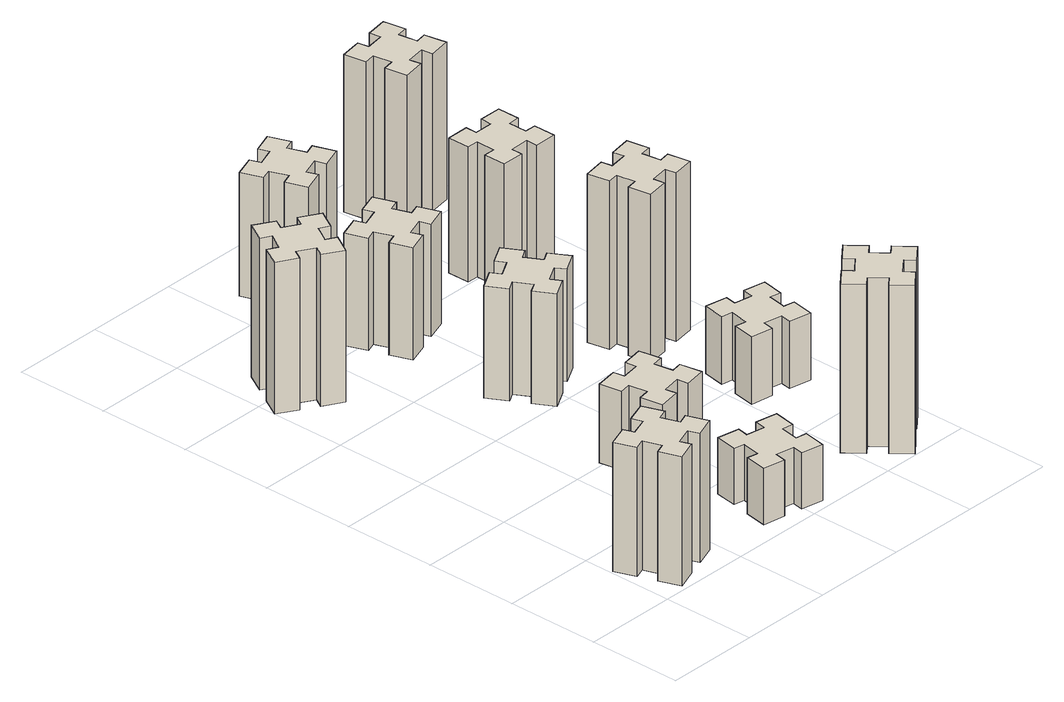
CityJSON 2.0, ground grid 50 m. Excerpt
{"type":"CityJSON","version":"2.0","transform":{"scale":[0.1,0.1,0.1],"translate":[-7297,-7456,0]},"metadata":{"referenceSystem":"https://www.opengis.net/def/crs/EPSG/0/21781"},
"CityObjects":{
"building1":{"type":"Building","attributes":{"class":"1000","function":"1000","usage":"1000","yearOfConstruction":2016,"roofType":"1000","measuredHeight":69,"storeysAboveGround":30,"storeysBelowGround":0},"geometry":[{"type":"Solid","lod":"1","boundaries":[[[[0,1,2,3,4,5,6,7,8,9,10,11,12,13,14,15,16,17,18,19]],[[17,16,20,21]],[[16,15,22,20]],[[15,14,23,22]],[[14,13,24,23]],[[13,12,25,24]],[[12,11,26,25]],[[11,10,27,26]],[[10,9,28,27]],[[9,8,29,28]],[[8,7,30,29]],[[7,6,31,30]],[[6,5,32,31]],[[5,4,33,32]],[[4,3,34,33]],[[3,2,35,34]],[[2,1,36,35]],[[1,0,37,36]],[[0,19,38,37]],[[19,18,39,38]],[[18,17,21,39]],[[24,25,26,27,28,29,30,31,32,33,34,35,36,37,38,39,21,20,22,23]]]]}]},
"building2":{"type":"Building","attributes":{"class":"1000","function":"1000","usage":"1000","yearOfConstruction":2016,"roofType":"1000","measuredHeight":81,"storeysAboveGround":30,"storeysBelowGround":0},"geometry":[{"type":"Solid","lod":"1","boundaries":[[[[40,41,42,43,44,45,46,47,48,49,50,51,52,53,54,55,56,57,58,59]],[[57,56,60,61]],[[56,55,62,60]],[[55,54,63,62]],[[54,53,64,63]],[[53,52,65,64]],[[52,51,66,65]],[[51,50,67,66]],[[50,49,68,67]],[[49,48,69,68]],[[48,47,70,69]],[[47,46,71,70]],[[46,45,72,71]],[[45,44,73,72]],[[44,43,74,73]],[[43,42,75,74]],[[42,41,76,75]],[[41,40,77,76]],[[40,59,78,77]],[[59,58,79,78]],[[58,57,61,79]],[[64,65,66,67,68,69,70,71,72,73,74,75,76,77,78,79,61,60,62,63]]]]}]},
"building3":{"type":"Building","attributes":{"class":"1000","function":"1000","usage":"1000","yearOfConstruction":2016,"roofType":"1000","measuredHeight":30,"storeysAboveGround":30,"storeysBelowGround":0},"geometry":[{"type":"Solid","lod":"1","boundaries":[[[[80,81,82,83,84,85,86,87,88,89,90,91,92,93,94,95,96,97,98,99]],[[97,96,100,101]],[[96,95,102,100]],[[95,94,103,102]],[[94,93,104,103]],[[93,92,105,104]],[[92,91,106,105]],[[91,90,107,106]],[[90,89,108,107]],[[89,88,109,108]],[[88,87,110,109]],[[87,86,111,110]],[[86,85,112,111]],[[85,84,113,112]],[[84,83,114,113]],[[83,82,115,114]],[[82,81,116,115]],[[81,80,117,116]],[[80,99,118,117]],[[99,98,119,118]],[[98,97,101,119]],[[104,105,106,107,108,109,110,111,112,113,114,115,116,117,118,119,101,100,102,103]]]]}]},
"building4":{"type":"Building","attributes":{"class":"1000","function":"1000","usage":"1000","yearOfConstruction":2016,"roofType":"1000","measuredHeight":42,"storeysAboveGround":30,"storeysBelowGround":0},"geometry":[{"type":"Solid","lod":"1","boundaries":[[[[120,121,122,123,124,125,126,127,128,129,130,131,132,133,134,135,136,137,138,139]],[[137,136,140,141]],[[136,135,142,140]],[[135,134,143,142]],[[134,133,144,143]],[[133,132,145,144]],[[132,131,146,145]],[[131,130,147,146]],[[130,129,148,147]],[[129,128,149,148]],[[128,127,150,149]],[[127,126,151,150]],[[126,125,152,151]],[[125,124,153,152]],[[124,123,154,153]],[[123,122,155,154]],[[122,121,156,155]],[[121,120,157,156]],[[120,139,158,157]],[[139,138,159,158]],[[138,137,141,159]],[[144,145,146,147,148,149,150,151,152,153,154,155,156,157,158,159,141,140,142,143]]]]}]},
"building5":{"type":"Building","attributes":{"class":"1000","function":"1000","usage":"1000","yearOfConstruction":2016,"roofType":"1000","measuredHeight":60,"storeysAboveGround":30,"storeysBelowGround":0},"geometry":[{"type":"Solid","lod":"1","boundaries":[[[[160,161,162,163,164,165,166,167,168,169,170,171,172,173,174,175,176,177,178,179]],[[177,176,180,181]],[[176,175,182,180]],[[175,174,183,182]],[[174,173,184,183]],[[173,172,185,184]],[[172,171,186,185]],[[171,170,187,186]],[[170,169,188,187]],[[169,168,189,188]],[[168,167,190,189]],[[167,166,191,190]],[[166,165,192,191]],[[165,164,193,192]],[[164,163,194,193]],[[163,162,195,194]],[[162,161,196,195]],[[161,160,197,196]],[[160,179,198,197]],[[179,178,199,198]],[[178,177,181,199]],[[184,185,186,187,188,189,190,191,192,193,194,195,196,197,198,199,181,180,182,183]]]]}]},
"building6":{"type":"Building","attributes":{"class":"1000","function":"1000","usage":"1000","yearOfConstruction":2016,"roofType":"1000","measuredHeight":60,"storeysAboveGround":30,"storeysBelowGround":0},"geometry":[{"type":"Solid","lod":"1","boundaries":[[[[200,201,202,203,204,205,206,207,208,209,210,211,212,213,214,215,216,217,218,219]],[[217,216,220,221]],[[216,215,222,220]],[[215,214,223,222]],[[214,213,224,223]],[[213,212,225,224]],[[212,211,226,225]],[[211,210,227,226]],[[210,209,228,227]],[[209,208,229,228]],[[208,207,230,229]],[[207,206,231,230]],[[206,205,232,231]],[[205,204,233,232]],[[204,203,234,233]],[[203,202,235,234]],[[202,201,236,235]],[[201,200,237,236]],[[200,219,238,237]],[[219,218,239,238]],[[218,217,221,239]],[[224,225,226,227,228,229,230,231,232,233,234,235,236,237,238,239,221,220,222,223]]]]}]},
"building7":{"type":"Building","attributes":{"class":"1000","function":"1000","usage":"1000","yearOfConstruction":2016,"roofType":"1000","measuredHeight":90,"storeysAboveGround":30,"storeysBelowGround":0},"geometry":[{"type":"Solid","lod":"1","boundaries":[[[[240,241,242,243,244,245,246,247,248,249,250,251,252,253,254,255,256,257,258,259]],[[257,256,260,261]],[[256,255,262,260]],[[255,254,263,262]],[[254,253,264,263]],[[253,252,265,264]],[[252,251,266,265]],[[251,250,267,266]],[[250,249,268,267]],[[249,248,269,268]],[[248,247,270,269]],[[247,246,271,270]],[[246,245,272,271]],[[245,244,273,272]],[[244,243,274,273]],[[243,242,275,274]],[[242,241,276,275]],[[241,240,277,276]],[[240,259,278,277]],[[259,258,279,278]],[[258,257,261,279]],[[264,265,266,267,268,269,270,271,272,273,274,275,276,277,278,279,261,260,262,263]]]]}]},
"building8":{"type":"Building","attributes":{"class":"1000","function":"1000","usage":"1000","yearOfConstruction":2016,"roofType":"1000","measuredHeight":66,"storeysAboveGround":30,"storeysBelowGround":0},"geometry":[{"type":"Solid","lod":"1","boundaries":[[[[280,281,282,283,284,285,286,287,288,289,290,291,292,293,294,295,296,297,298,299]],[[297,296,300,301]],[[296,295,302,300]],[[295,294,303,302]],[[294,293,304,303]],[[293,292,305,304]],[[292,291,306,305]],[[291,290,307,306]],[[290,289,308,307]],[[289,288,309,308]],[[288,287,310,309]],[[287,286,311,310]],[[286,285,312,311]],[[285,284,313,312]],[[284,283,314,313]],[[283,282,315,314]],[[282,281,316,315]],[[281,280,317,316]],[[280,299,318,317]],[[299,298,319,318]],[[298,297,301,319]],[[304,305,306,307,308,309,310,311,312,313,314,315,316,317,318,319,301,300,302,303]]]]}]},
"building9":{"type":"Building","attributes":{"class":"1000","function":"1000","usage":"1000","yearOfConstruction":2016,"roofType":"1000","measuredHeight":36,"storeysAboveGround":30,"storeysBelowGround":0},"geometry":[{"type":"Solid","lod":"1","boundaries":[[[[320,321,322,323,324,325,326,327,328,329,330,331,332,333,334,335,336,337,338,339]],[[337,336,340,341]],[[336,335,342,340]],[[335,334,343,342]],[[334,333,344,343]],[[333,332,345,344]],[[332,331,346,345]],[[331,330,347,346]],[[330,329,348,347]],[[329,328,349,348]],[[328,327,350,349]],[[327,326,351,350]],[[326,325,352,351]],[[325,324,353,352]],[[324,323,354,353]],[[323,322,355,354]],[[322,321,356,355]],[[321,320,357,356]],[[320,339,358,357]],[[339,338,359,358]],[[338,337,341,359]],[[344,345,346,347,348,349,350,351,352,353,354,355,356,357,358,359,341,340,342,343]]]]}]},
"building10":{"type":"Building","attributes":{"class":"1000","function":"1000","usage":"1000","yearOfConstruction":2016,"roofType":"1000","measuredHeight":90,"storeysAboveGround":30,"storeysBelowGround":0},"geometry":[{"type":"Solid","lod":"1","boundaries":[[[[360,361,362,363,364,365,366,367,368,369,370,371,372,373,374,375,376,377,378,379]],[[377,376,380,381]],[[376,375,382,380]],[[375,374,383,382]],[[374,373,384,383]],[[373,372,385,384]],[[372,371,386,385]],[[371,370,387,386]],[[370,369,388,387]],[[369,368,389,388]],[[368,367,390,389]],[[367,366,391,390]],[[366,365,392,391]],[[365,364,393,392]],[[364,363,394,393]],[[363,362,395,394]],[[362,361,396,395]],[[361,360,397,396]],[[360,379,398,397]],[[379,378,399,398]],[[378,377,381,399]],[[384,385,386,387,388,389,390,391,392,393,394,395,396,397,398,399,381,380,382,383]]]]}]},
"building11":{"type":"Building","attributes":{"class":"1000","function":"1000","usage":"1000","yearOfConstruction":2016,"roofType":"1000","measuredHeight":72,"storeysAboveGround":30,"storeysBelowGround":0},"geometry":[{"type":"Solid","lod":"1","boundaries":[[[[400,401,402,403,404,405,406,407,408,409,410,411,412,413,414,415,416,417,418,419]],[[417,416,420,421]],[[416,415,422,420]],[[415,414,423,422]],[[414,413,424,423]],[[413,412,425,424]],[[412,411,426,425]],[[411,410,427,426]],[[410,409,428,427]],[[409,408,429,428]],[[408,407,430,429]],[[407,406,431,430]],[[406,405,432,431]],[[405,404,433,432]],[[404,403,434,433]],[[403,402,435,434]],[[402,401,436,435]],[[401,400,437,436]],[[400,419,438,437]],[[419,418,439,438]],[[418,417,421,439]],[[424,425,426,427,428,429,430,431,432,433,434,435,436,437,438,439,421,420,422,423]]]]}]},
"building12":{"type":"Building","attributes":{"class":"1000","function":"1000","usage":"1000","yearOfConstruction":2016,"roofType":"1000","measuredHeight":84,"storeysAboveGround":30,"storeysBelowGround":0},"geometry":[{"type":"Solid","lod":"1","boundaries":[[[[440,441,442,443,444,445,446,447,448,449,450,451,452,453,454,455,456,457,458,459]],[[457,456,460,461]],[[456,455,462,460]],[[455,454,463,462]],[[454,453,464,463]],[[453,452,465,464]],[[452,451,466,465]],[[451,450,467,466]],[[450,449,468,467]],[[449,448,469,468]],[[448,447,470,469]],[[447,446,471,470]],[[446,445,472,471]],[[445,444,473,472]],[[444,443,474,473]],[[443,442,475,474]],[[442,441,476,475]],[[441,440,477,476]],[[440,459,478,477]],[[459,458,479,478]],[[458,457,461,479]],[[464,465,466,467,468,469,470,471,472,473,474,475,476,477,478,479,461,460,462,463]]]]}]}
},
"vertices":[
[245,366,0],[151,332,0],[130,388,0],[17,347,0],[59,234,0],[115,255,0],[149,161,0],[93,140,0],[134,27,0],[247,69,0],[226,125,0],[320,159,0],[340,103,0],[453,144,0],[412,257,0],[356,236,0],[322,330,0],[378,350,0],[337,463,0],[224,422,0],[322,330,690],[378,350,690],[356,236,690],[412,257,690],[453,144,690],[340,103,690],[320,159,690],[226,125,690],[247,69,690],[134,27,690],[93,140,690],[149,161,690],[115,255,690],[59,234,690],[17,347,690],[130,388,690],[151,332,690],[245,366,690],[224,422,690],[337,463,690],
[334,2536,0],[247,2586,0],[277,2638,0],[173,2698,0],[113,2594,0],[165,2564,0],[115,2477,0],[63,2507,0],[3,2403,0],[107,2343,0],[137,2395,0],[224,2345,0],[194,2293,0],[298,2233,0],[358,2337,0],[306,2367,0],[356,2454,0],[408,2424,0],[468,2528,0],[364,2588,0],[356,2454,810],[408,2424,810],[306,2367,810],[358,2337,810],[298,2233,810],[194,2293,810],[224,2345,810],[137,2395,810],[107,2343,810],[3,2403,810],[63,2507,810],[115,2477,810],[165,2564,810],[113,2594,810],[173,2698,810],[277,2638,810],[247,2586,810],[334,2536,810],[364,2588,810],[468,2528,810],
[876,314,0],[858,215,0],[799,226,0],[778,107,0],[897,87,0],[907,146,0],[1005,128,0],[995,69,0],[1113,48,0],[1134,167,0],[1075,177,0],[1092,275,0],[1151,265,0],[1172,383,0],[1054,404,0],[1044,345,0],[945,362,0],[956,421,0],[837,442,0],[817,324,0],[945,362,300],[956,421,300],[1044,345,300],[1054,404,300],[1172,383,300],[1151,265,300],[1092,275,300],[1075,177,300],[1134,167,300],[1113,48,300],[995,69,300],[1005,128,300],[907,146,300],[897,87,300],[778,107,300],[799,226,300],[858,215,300],[876,314,300],[817,324,300],[837,442,300],
[905,1002,0],[807,985,0],[797,1044,0],[678,1023,0],[699,905,0],[758,915,0],[776,817,0],[717,807,0],[737,688,0],[856,709,0],[845,768,0],[944,786,0],[954,727,0],[1072,747,0],[1051,866,0],[992,855,0],[975,954,0],[1034,964,0],[1013,1082,0],[895,1061,0],[975,954,420],[1034,964,420],[992,855,420],[1051,866,420],[1072,747,420],[954,727,420],[944,786,420],[845,768,420],[856,709,420],[737,688,420],[717,807,420],[776,817,420],[758,915,420],[699,905,420],[678,1023,420],[797,1044,420],[807,985,420],[905,1002,420],[895,1061,420],[1013,1082,420],
[1096,1737,0],[1046,1824,0],[1098,1854,0],[1038,1958,0],[934,1898,0],[964,1846,0],[877,1796,0],[847,1848,0],[743,1788,0],[803,1684,0],[855,1714,0],[905,1627,0],[853,1597,0],[913,1493,0],[1017,1553,0],[987,1605,0],[1074,1655,0],[1104,1603,0],[1208,1663,0],[1148,1767,0],[1074,1655,600],[1104,1603,600],[987,1605,600],[1017,1553,600],[913,1493,600],[853,1597,600],[905,1627,600],[855,1714,600],[803,1684,600],[743,1788,600],[847,1848,600],[877,1796,600],[964,1846,600],[934,1898,600],[1038,1958,600],[1098,1854,600],[1046,1824,600],[1096,1737,600],[1148,1767,600],[1208,1663,600],
[866,2345,0],[960,2379,0],[980,2323,0],[1093,2364,0],[1052,2477,0],[996,2456,0],[962,2550,0],[1018,2570,0],[977,2683,0],[864,2642,0],[885,2586,0],[791,2552,0],[770,2608,0],[657,2567,0],[699,2454,0],[755,2475,0],[789,2381,0],[733,2360,0],[774,2247,0],[887,2289,0],[789,2381,600],[733,2360,600],[755,2475,600],[699,2454,600],[657,2567,600],[770,2608,600],[791,2552,600],[885,2586,600],[864,2642,600],[977,2683,600],[1018,2570,600],[962,2550,600],[996,2456,600],[1052,2477,600],[1093,2364,600],[980,2323,600],[960,2379,600],[866,2345,600],[887,2289,600],[774,2247,600],
[1748,129,0],[1824,193,0],[1863,147,0],[1955,224,0],[1878,316,0],[1832,278,0],[1767,354,0],[1813,393,0],[1736,485,0],[1644,408,0],[1683,362,0],[1606,297,0],[1568,343,0],[1476,266,0],[1553,174,0],[1599,213,0],[1663,136,0],[1617,98,0],[1694,6,0],[1786,83,0],[1663,136,900],[1617,98,900],[1599,213,900],[1553,174,900],[1476,266,900],[1568,343,900],[1606,297,900],[1683,362,900],[1644,408,900],[1736,485,900],[1813,393,900],[1767,354,900],[1832,278,900],[1878,316,900],[1955,224,900],[1863,147,900],[1824,193,900],[1748,129,900],[1786,83,900],[1694,6,900],
[996,3096,0],[962,3190,0],[1018,3210,0],[977,3323,0],[864,3282,0],[885,3226,0],[791,3192,0],[770,3248,0],[657,3207,0],[699,3094,0],[755,3115,0],[789,3021,0],[733,3000,0],[774,2887,0],[887,2929,0],[866,2985,0],[960,3019,0],[980,2963,0],[1093,3004,0],[1052,3117,0],[960,3019,660],[980,2963,660],[866,2985,660],[887,2929,660],[774,2887,660],[733,3000,660],[789,3021,660],[755,3115,660],[699,3094,660],[657,3207,660],[770,3248,660],[791,3192,660],[885,3226,660],[864,3282,660],[977,3323,660],[1018,3210,660],[962,3190,660],[996,3096,660],[1052,3117,660],[1093,3004,660],
[1647,886,0],[1745,868,0],[1735,809,0],[1853,788,0],[1874,907,0],[1815,917,0],[1832,1015,0],[1891,1005,0],[1912,1123,0],[1794,1144,0],[1784,1085,0],[1685,1102,0],[1696,1161,0],[1577,1182,0],[1557,1064,0],[1616,1054,0],[1598,955,0],[1539,966,0],[1518,847,0],[1637,827,0],[1598,955,360],[1539,966,360],[1616,1054,360],[1557,1064,360],[1577,1182,360],[1696,1161,360],[1685,1102,360],[1784,1085,360],[1794,1144,360],[1912,1123,360],[1891,1005,360],[1832,1015,360],[1815,917,360],[1874,907,360],[1853,788,360],[1735,809,360],[1745,868,360],[1647,886,360],[1637,827,360],[1518,847,360],
[1645,1742,0],[1547,1725,0],[1537,1784,0],[1418,1763,0],[1439,1645,0],[1498,1655,0],[1516,1557,0],[1457,1547,0],[1477,1428,0],[1596,1449,0],[1585,1508,0],[1684,1526,0],[1694,1467,0],[1812,1487,0],[1791,1606,0],[1732,1595,0],[1715,1694,0],[1774,1704,0],[1753,1822,0],[1635,1801,0],[1715,1694,900],[1774,1704,900],[1732,1595,900],[1791,1606,900],[1812,1487,900],[1694,1467,900],[1684,1526,900],[1585,1508,900],[1596,1449,900],[1477,1428,900],[1457,1547,900],[1516,1557,900],[1498,1655,900],[1439,1645,900],[1418,1763,900],[1537,1784,900],[1547,1725,900],[1645,1742,900],[1635,1801,900],[1753,1822,900],
[1665,2575,0],[1565,2575,0],[1565,2635,0],[1445,2635,0],[1445,2515,0],[1505,2515,0],[1505,2415,0],[1445,2415,0],[1445,2295,0],[1565,2295,0],[1565,2355,0],[1665,2355,0],[1665,2295,0],[1785,2295,0],[1785,2415,0],[1725,2415,0],[1725,2515,0],[1785,2515,0],[1785,2635,0],[1665,2635,0],[1725,2515,720],[1785,2515,720],[1725,2415,720],[1785,2415,720],[1785,2295,720],[1665,2295,720],[1665,2355,720],[1565,2355,720],[1565,2295,720],[1445,2295,720],[1445,2415,720],[1505,2415,720],[1505,2515,720],[1445,2515,720],[1445,2635,720],[1565,2635,720],[1565,2575,720],[1665,2575,720],[1665,2635,720],[1785,2635,720],
[1832,3175,0],[1815,3274,0],[1874,3284,0],[1853,3402,0],[1735,3381,0],[1745,3322,0],[1647,3305,0],[1637,3364,0],[1518,3343,0],[1539,3225,0],[1598,3235,0],[1616,3137,0],[1557,3127,0],[1577,3008,0],[1696,3029,0],[1685,3088,0],[1784,3106,0],[1794,3047,0],[1912,3067,0],[1891,3186,0],[1784,3106,840],[1794,3047,840],[1685,3088,840],[1696,3029,840],[1577,3008,840],[1557,3127,840],[1616,3137,840],[1598,3235,840],[1539,3225,840],[1518,3343,840],[1637,3364,840],[1647,3305,840],[1745,3322,840],[1735,3381,840],[1853,3402,840],[1874,3284,840],[1815,3274,840],[1832,3175,840],[1891,3186,840],[1912,3067,840]
]}
